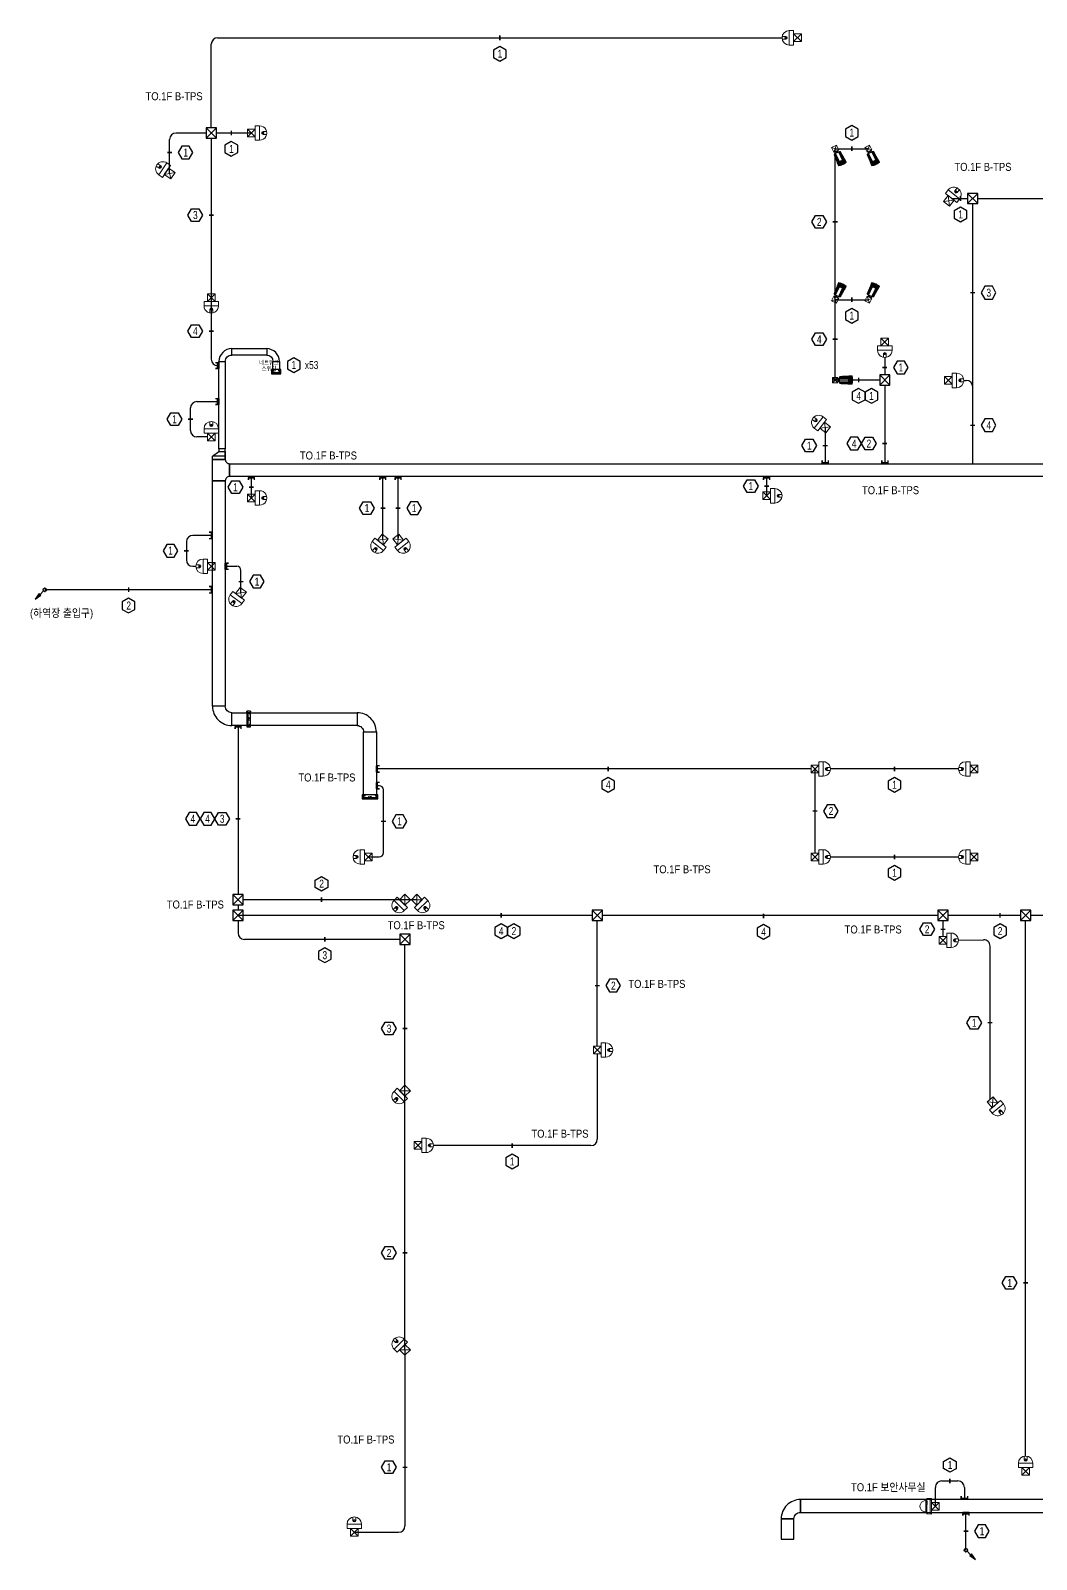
# Model space of a CAD drawing. Header units: millimetres. Extents: x 89860 to 502050, y -351975 to 882300.
# Drawn here: x 91790 to 138905, y -280336 to -208696 of the extents above; entities that cross this region are included whole.
import ezdxf
from ezdxf.enums import TextEntityAlignment as Align

# ---------------------------------------------------------------- set-up
doc = ezdxf.new("R2010")
doc.units = ezdxf.units.MM
doc.header["$LTSCALE"] = 150
doc.set_wipeout_variables(frame=1)
doc.linetypes.add('D1', pattern=[3, 1, -1, 1])
doc.layers.get('0').update_dxf_attribs({"lineweight": 0})
doc.layers.add('-----16 CCTV', color=3, linetype='Continuous', lineweight=0)
for name, color, linetype in [('-----17 CCTV Cable', 4, 'Continuous'), ('-----20 General Symbol', 3, 'Continuous'), ('-----27 Communication Cable Tray', 2, 'Continuous'), ('-----29 Indicator', 1, 'Continuous'), ('-----30 Text', 2, 'Continuous')]:
    doc.layers.add(name, color=color, linetype=linetype)
doc.styles.add('ELEC', font='')
doc.styles.get('ELEC').set_extended_font_data('Dotum')

# ---------------------------------------------------------------- blocks, each defined once
blk = doc.blocks.new('Dome Camera')
at = {"layer": '-----16 CCTV', "linetype": 'Continuous'}
for p, q in [((-180, 180), (180, -180)), ((180, 180), (-180, -180)), ((339, -180), (-339, -180)), ((-339, -180), (-339, -383)), ((-339, -383), (339, -383)), ((339, -383), (339, -180))]:
    blk.add_line(p, q, dxfattribs=at)
at = {"layer": '-----16 CCTV', "linetype": 'Continuous', "lineweight": 0}
for p, q in [((-339, -180), (339, -180)), ((-339, -383), (-339, -180)), ((-68, -553), (-68, -715)), ((68, -553), (68, -715)), ((339, -180), (339, -383))]:
    blk.add_line(p, q, dxfattribs=at)
at = {"layer": '-----16 CCTV', "linetype": 'Continuous'}
blk.add_lwpolyline([(180, 180), (-180, 180), (-180, -180), (180, -180)], close=True, dxfattribs=at)
blk.add_lwpolyline([(-68, -715), (-68, -553, -1), (68, -553), (68, -715)], format="xyb", dxfattribs=at)
at = {"layer": '-----16 CCTV', "linetype": 'Continuous', "lineweight": 0}
blk.add_circle((0, -553), 33.9, dxfattribs=at)
blk.add_circle((0, -553), 33.9, dxfattribs=at)
blk.add_arc((0, -383), 339, 180, 0, dxfattribs=at)
at = {"layer": '-----16 CCTV', "linetype": 'Continuous'}
blk.add_arc((0, -383), 339, 180, 0, dxfattribs=at)
blk = doc.blocks.new('O08')
blk.add_hatch(color=256).paths.add_polyline_path([(120, 51), (-120, 51), (-120, 0), (120, 0)])
blk.add_lwpolyline([(120, 127.5), (120, 0), (-120, 0), (-120, 127.5), (-120, 51), (120, 51)])
blk = doc.blocks.new('cctv')
at = {"color": 3}
for p, q in [((570, 149), (679, 149)), ((571, 116), (570, 148)), ((570, 139), (679, 139)), ((572, 115), (584, 115)), ((572, 115), (577, 111)), ((577, 149), (577, 148)), ((577, 148), (577, 145)), ((578, 111), (584, 111)), ((578, 111), (579, 110)), ((579, 149), (579, 148)), ((579, 148), (579, 145)), ((579, 110), (582, 108)), ((579, 110), (586, 110)), ((582, 108), (667, 108)), ((588, 119), (584, 115)), ((584, 115), (585, 113)), ((588, 119), (589, 114)), ((588, 119), (609, 119)), ((609, 119), (616, 115)), ((616, 115), (674, 115)), ((624, 111), (665, 111)), ((625, 110), (662, 110)), ((678, 119), (667, 108)), ((673, 114), (667, 108)), ((674, 115), (668, 112)), ((676, 119), (674, 114)), ((678, 119), (675, 116)), ((676, 119), (677, 119)), ((678, 119), (679, 148))]:
    blk.add_line(p, q, dxfattribs=at)
for centre, radius, start, end in [((570, 148), 0.5, 90, 183), ((572, 116), 1, 183, 237), ((572, 116), 1, 183, 270), ((577, 148), 0.1, 0, 40.5754), ((582, 146), 5.21, 194.5623, 215.7363), ((578, 145), 0.5, 180, 194.5623), ((578, 112), 0.5, 237, 248.5427), ((575, 146), 4.23, 323.5177, 345.9243), ((578, 143), 0.1, 215.7363, 323.5177), ((579, 148), 0.1, 131.7099, 180), ((578, 145), 0.5, 345.9243, 0), ((582, 108), 0.5, 225, 270), ((584, 112), 0.5, 270, 327.7156), ((584, 112), 1.45, 327.7156, 27.5572), ((625, 107), 39.7, 179.6035, 0.3965), ((586, 113), 2.92, 283.5383, 356.279), ((582, 114), 6.28, 351.1902, 0.1122), ((593, 96), 27.8, 42.4258, 53.3471), ((625, 128), 17.7, 227.7987, 269.9475), ((626, 124), 12.8, 224.1501, 261.8499), ((662, 120), 10, 270, 300.5966), ((665, 118), 7, 270, 297), ((667, 108), 0.5, 270, 315), ((673, 115), 0.5, 315, 327.1435), ((674, 115), 0.5, 269.9781, 327.1435), ((677, 119), 0.5, 270.0314, 357), ((677, 119), 0.5, 315, 357), ((679, 148), 0.5, 357, 90)]:
    blk.add_arc(centre, radius, start, end, dxfattribs=at)
blk.add_ellipse((600, 114), major_axis=(-3.19, 3.62), ratio=0.586672, start_param=5.886521, end_param=12.007448, dxfattribs=at)
blk = doc.blocks.new('DomeCamera(운영동)')
at = {"layer": '-----16 CCTV', "linetype": 'Continuous'}
for p, q in [((-180, 180), (180, -180)), ((180, 180), (-180, -180)), ((-180, 180), (180, -180)), ((180, 180), (-180, -180))]:
    blk.add_line(p, q, dxfattribs=at)
blk.add_lwpolyline([(180, 180), (-180, 180), (-180, -180), (180, -180)], close=True, dxfattribs=at)
blk.add_lwpolyline([(180, 180), (-180, 180), (-180, -180), (180, -180)], close=True, dxfattribs=at)
at = {"layer": '-----16 CCTV', "xscale": 6.692737491887292, "yscale": 6.692737491887292, "zscale": 6.692737491887292}
blk.add_blockref('cctv', (-4180, -1175), dxfattribs=at)
blk = doc.blocks.new('BOX(CCTV)')
blk.add_wipeout([(-200, 200), (-200, -200), (200, -200), (200, 200)])
at = {"layer": '-----20 General Symbol'}
for p, q in [((200, 200), (-200, -200)), ((-200, 200), (200, -200))]:
    blk.add_line(p, q, dxfattribs=at)
blk.add_lwpolyline([(-200, 200), (200, 200), (200, -200), (-200, -200)], close=True, dxfattribs=at)
blk = doc.blocks.new('Thermal Camera')
at = {"layer": '-----16 CCTV', "transparency": 33554687}
h = blk.add_hatch(dxfattribs=at)
h.set_pattern_fill('ANSI38', color=256, scale=4, angle=368)
h.set_pattern_definition([(53, (129637.524, 55285.349), (-10.142671, 7.6430508), []), (143, (129637.524, 55285.349), (-27.9283927, 5.1434306), [31.75, -19.05])])
h.paths.add_polyline_path([(871, -222), (881, -216), (904, -120), (908, -62), (910, -9), (910, 0), (910, 9), (908, 62), (904, 120), (881, 216), (871, 222), (715, 218), (682, 208), (266, 187), (252, 181, 0.095066), (218, 94, -0.002871), (687, 95, -0.395185), (713, 70), (713, 0), (713, -70, -0.394589), (687, -95, -0.002872), (218, -94, 0.095066), (252, -181), (266, -187), (682, -208), (715, -218)])
at = {"layer": '-----16 CCTV'}
for p, q in [((-138, 138), (-138, -138)), ((138, 138), (-138, 138)), ((-138, -138), (138, 138)), ((-138, 138), (138, -138)), ((138, 138), (138, -138)), ((216, 53), (218, 86)), ((216, 53), (232, 44)), ((232, 0), (232, 44)), ((266, 187), (252, 181)), ((682, 208), (266, 187)), ((680, 78), (687, 95)), ((682, 208), (715, 218)), ((695, 62), (713, 70)), ((709, 0), (709, 69)), ((713, 0), (713, 70)), ((715, 218), (871, 222)), ((881, 216), (871, 222)), ((881, 216), (904, 120)), ((904, 120), (908, 62)), ((908, 62), (910, 9)), ((910, 9), (910, 0)), ((-138, -138), (138, -138)), ((216, -53), (232, -44)), ((216, -53), (218, -86)), ((232, 0), (232, -44)), ((266, -187), (252, -181)), ((682, -208), (266, -187)), ((680, -78), (687, -95)), ((682, -208), (715, -218)), ((695, -62), (713, -70)), ((709, 0), (709, -69)), ((713, 0), (713, -70)), ((715, -218), (871, -222)), ((881, -216), (871, -222)), ((881, -216), (904, -120)), ((904, -120), (908, -62)), ((908, -62), (910, -9)), ((910, -9), (910, 0))]:
    blk.add_line(p, q, dxfattribs=at)
at = {"layer": '-----16 CCTV', "lineweight": 13}
for p, q in [((138, -111), (138, 111)), ((218, 94), (218, 86)), ((218, 86), (680, 78)), ((695, 62), (695, 0)), ((218, -86), (680, -78)), ((218, -94), (218, -86)), ((695, -62), (695, 0))]:
    blk.add_line(p, q, dxfattribs=at)
for points in [[(138, 111), (138, 111)], [(151, 59), (151, 59)], [(151, 59), (151, 59)], [(159, 67), (159, -66)], [(217, 75), (165, 72), (165, -72), (217, -75)], [(208, 0), (208, 17)], [(208, 0), (208, -17)], [(217, 26), (232, 27)], [(151, -58), (151, -58)], [(217, -26), (232, -27)]]:
    blk.add_lwpolyline(points, dxfattribs=at)
blk.add_lwpolyline([(151, -59), (151, 59), (151, -58)], close=True, dxfattribs=at)
blk.add_lwpolyline([(151, -51, -0.298179), (157, -57), (157, 58)], format="xyb", dxfattribs=at)
for centre, radius, start, end in [((-200, 0), 356, 9.4628, 18.10039), ((149, 59), 8.39, 286.66509, 351.98602), ((170, 60), 13.2, 112.14996, 191.03428), ((217, 17), 9.34, 92.10396, 179.99455), ((463, 48), 250, 147.67125, 169.39345), ((538, -40708), 40804, 89.79124, 90.44929), ((304, -70229), 70321, 89.68911, 90.06973), ((-169, -8), 324, 341.4623, 350.9745), ((173, -59), 15.9, 172.87498, 240.25512), ((217, -17), 9.34, 180.00545, 267.89604), ((304, 70229), 70321, 269.93027, 270.31089), ((463, -48), 250, 190.60655, 212.32875), ((538, 40708), 40804, 269.55071, 270.20876)]:
    blk.add_arc(centre, radius, start, end, dxfattribs=at)
at = {"layer": '-----16 CCTV'}
for centre, radius, start, end in [((678, 61), 17, 3.87128, 82.4335), ((685, 67), 24.1, 4.13471, 89.12052), ((687, 69), 26.3, 3.65655, 89.90932), ((678, -61), 17, 277.5665, 356.12872), ((685, -67), 24.1, 270.87948, 355.86529), ((687, -69), 26.3, 270.09068, 356.34345)]:
    blk.add_arc(centre, radius, start, end, dxfattribs=at)
blk = doc.blocks.new('O01')
blk.add_hatch(color=256).paths.add_polyline_path([(-149, -218), (-218, -149), (-368, -368)])
blk.add_line((-46, -46), (-184, -184))
blk.add_lwpolyline([(-368, -368), (-149, -218), (-218, -149), (-368, -368)])
blk.add_circle((0, 0), 65)
for p in [(-65, 0), (-65, 0), (0, 65), (0, 65), (65, 0), (65, 0), (0, -65), (0, -65)]:
    blk.add_point(p)

msp = doc.modelspace()

# ---------------------------------------------------------------- linework, layer by layer
at = {"layer": '-----16 CCTV', "color": 3, "const_width": 0.198}
msp.add_lwpolyline([(103615, -223994), (103615, -224795), (102292, -224795), (102292, -223994)], close=True, dxfattribs=at)
at = {"layer": '-----17 CCTV Cable'}
for p, q in [((100553, -209034), (126992, -209034)), ((100253, -213495), (100253, -209334)), ((98305, -215394), (98305, -213795)), ((100253, -213495), (98605, -213495)), ((100253, -213495), (100253, -224094)), ((102134, -213495), (100253, -213495)), ((129478, -225070), (129478, -214233)), ((129478, -214233), (131032, -214233)), ((134924, -216565), (145742, -216565)), ((135920, -225390), (135920, -216565)), ((129478, -221307), (131032, -221307)), ((131803, -224017), (131803, -228994)), ((100612, -224394, 0), (100553, -224394)), ((131803, -225070), (129354, -225070)), ((135506, -225090), (135620, -225090)), ((135920, -228993), (135920, -225390)), ((99280, -227435), (99280, -226380)), ((99580, -226080), (100612, -226080, 0)), ((100074, -227735), (99580, -227735)), ((129011, -227295), (129011, -228995)), ((102134, -230595), (102134, -229594)), ((108294, -232547), (108294, -229594)), ((109006, -232547), (109006, -229594)), ((126270, -230495), (126270, -229594)), ((99092, -232650), (99090, -233497)), ((100314, -232351, 0), (99392, -232350)), ((99390, -233797), (99531, -233797)), ((100912, -233798), (101444, -233798)), ((101644, -235038), (101644, -233998)), ((100312, -234895, 0), (92454, -234895)), ((101510, -241261, 0), (101510, -250980)), ((128351, -243295), (107978, -243295, 0)), ((128531, -243294), (128532, -247240)), ((135254, -243295), (129254, -243295)), ((108120, -244080, 0), (107978, -244080, 0)), ((108320, -247220), (108320, -244280)), ((107617, -247420), (108120, -247420)), ((129254, -247420), (135254, -247420)), ((109326, -249422), (101510, -249422)), ((109881, -249422), (109326, -249422)), ((118336, -254445), (118336, -250150)), ((134530, -251144), (134530, -250150)), ((138400, -264445, 0), (138400, -250150)), ((109326, -251280), (101810, -251280)), ((109326, -254445), (109326, -251280)), ((135252, -251313), (136432, -251295)), ((136737, -258777), (136737, -251595)), ((109326, -258372), (109326, -254445)), ((118336, -256285, 0), (118336, -254445, 0)), ((118335, -256645, 0), (118335, -260644)), ((109326, -264445), (109326, -258372)), ((118035, -260944), (110656, -260944)), ((109326, -270518), (109326, -264445)), ((138400, -275493), (138400, -264445, 0)), ((109326, -270518), (109326, -278765)), ((134174, -277845), (134175, -276960)), ((134475, -276660), (135232, -276661)), ((135531, -276962), (135531, -277531)), ((135604, -279895), (135604, -278131)), ((106954, -279065), (109026, -279065))]:
    msp.add_line(p, q, dxfattribs=at)
for centre, radius, start, end in [((100553, -209334, 0), 300, 90, 180), ((98605, -213795, 0), 300, 90, 180), ((100553, -224094), 300, 180, 270), ((135620, -225390, 0), 300, 0, 90), ((99580, -226380, 0), 300, 90, 180), ((99580, -227435), 300, 180, 270), ((99392, -232650, 0), 300, 89.91902, 179.91902), ((99390, -233497), 300, 179.91902, 269.91902), ((101444, -233998, 0), 200, 0, 90), ((108120, -244280, 0), 200, 0, 90), ((108120, -247220), 200, 270, 0), ((101810, -250980, 0), 300, 180, 270), ((136437, -251595, 0), 300, 0, 90.88969), ((118035, -260644, 0), 300, 270, 0), ((134475, -276960), 300, 89.9182, 179.9182), ((135231, -276961, 0), 300, 359.9182, 89.9182), ((109026, -278765), 300, 270, 0)]:
    msp.add_arc(centre, radius, start, end, dxfattribs=at)
at = {"layer": '-----27 Communication Cable Tray', "elevation": 0}
for points in [[(100912, -224200), (100912, -224200, -0.414214), (101212, -223900), (101212, -223900), (101212, -223600, 0.414214), (100612, -224200)], [(102852, -223900), (102852, -223900, -0.406098), (103144, -224200), (103144, -224200), (103444, -224200, 0.410217), (102852, -223600)], [(100912, -229792), (100312, -229792), (100312, -229792), (100312, -228792), (100912, -228792, 0.414214), (101112, -228992), (101112, -229592), (101112, -229592, 0.414214)], [(101212, -240661), (101212, -240661, -0.414214), (100912, -240361), (100912, -240361), (100312, -240361, 0.414214), (101212, -241261)], [(107086, -241261), (107086, -241261, -0.414214), (107386, -241561), (107386, -241561), (107986, -241561, 0.414214), (107086, -240661)], [(127550, -278431), (127550, -278431, -0.414214), (127850, -278131), (127850, -278131), (127850, -277531, 0.414214), (126950, -278431)]]:
    msp.add_lwpolyline(points, format="xyb", close=True, dxfattribs=at)
for points in [[(100912, -224200), (100912, -228292), (100612, -228292), (100612, -224200)], [(101212, -223600), (102852, -223600), (102852, -223900), (101212, -223900)], [(103144, -224733), (103144, -224200), (103444, -224200), (103444, -224733)], [(167396, -229593), (101112, -229594), (101112, -228994), (167396, -228993)], [(100912, -229792), (100912, -240361), (100312, -240361), (100312, -229792)], [(107086, -241261), (101212, -241261), (101212, -240661), (107086, -240661)], [(107386, -244695), (107386, -241561), (107986, -241561), (107986, -244695)], [(148300, -277531), (127850, -277531), (127850, -278131), (148300, -278131)], [(127550, -279383), (127550, -278431), (126950, -278431), (126950, -279383)]]:
    msp.add_lwpolyline(points, close=True, dxfattribs=at)
at = {"layer": '-----27 Communication Cable Tray', "color": 1, "elevation": 0}
msp.add_lwpolyline([(103069, -224583), (103069, -224783), (103519, -224783), (103519, -224583), (103069, -224583)], dxfattribs=at)
at = {"layer": '-----27 Communication Cable Tray', "color": 1, "linetype": 'D1', "elevation": 0}
for points in [[(103069, -224583), (103519, -224783)], [(103519, -224583), (103069, -224783)]]:
    msp.add_lwpolyline(points, dxfattribs=at)
at = {"layer": '-----27 Communication Cable Tray', "elevation": 0}
for points in [[(103119, -224733), (103119, -224783), (103469, -224783), (103469, -224733), (103119, -224733)], [(103194, -224633), (103144, -224633), (103144, -224733), (103444, -224733), (103444, -224633), (103394, -224633)], [(100912, -228792), (100912, -228292), (100612, -228292), (100612, -228412), (100912, -228412), (100912, -228645), (100312, -228645), (100612, -228412), (100912, -228412), (100912, -228792), (100312, -228792), (100312, -228645)], [(127550, -278431), (126950, -278431)]]:
    msp.add_lwpolyline(points, dxfattribs=at)
at = {"layer": '-----27 Communication Cable Tray', "color": 1}
for points in [[(102097, -240593), (101917, -240593), (101917, -241328), (102097, -241328), (102097, -240593)], [(107319, -244515), (107319, -244695), (108054, -244695), (108054, -244515), (107319, -244515)]]:
    msp.add_lwpolyline(points, dxfattribs=at)
at = {"layer": '-----27 Communication Cable Tray', "color": 1, "linetype": 'D1'}
for points in [[(102097, -240593), (101917, -241328)], [(102097, -241328), (101917, -240593)], [(107319, -244515), (108054, -244695)], [(108054, -244515), (107319, -244695)]]:
    msp.add_lwpolyline(points, dxfattribs=at)
at = {"layer": '-----27 Communication Cable Tray'}
for points in [[(101962, -240638), (101917, -240638), (101917, -241283), (101962, -241283), (101962, -240638)], [(102052, -240706), (102052, -240661), (101962, -240661), (101962, -241261), (102052, -241261), (102052, -241216)], [(107364, -244650), (107364, -244695), (108009, -244695), (108009, -244650), (107364, -244650)], [(107431, -244560), (107386, -244560), (107386, -244650), (107986, -244650), (107986, -244560), (107941, -244560)]]:
    msp.add_lwpolyline(points, dxfattribs=at)
at = {"layer": '-----29 Indicator'}
for points in [[(113772, -208923, 74.1, 74.1, 0), (113772, -209146, 0, 0, 0), (113772, -209440, 0, 0, 0)], [(101193, -213384, 74.1, 74.1, 0), (101193, -213606, 0, 0, 0), (101193, -213901, 0, 0, 0)], [(98193, -214410, 74.1, 74.1, 0), (98416, -214410, 0, 0, 0), (98710, -214410, 0, 0, 0)], [(100364, -217340, 74.1, 74.1, 0), (100142, -217340, 0, 0, 0), (99847, -217340, 0, 0, 0)], [(129590, -217660, 74.1, 74.1, 0), (129367, -217660, 0, 0, 0), (129073, -217660, 0, 0, 0)], [(100364, -222780, 74.1, 74.1, 0), (100142, -222780, 0, 0, 0), (99847, -222780, 0, 0, 0)], [(129590, -223160, 74.1, 74.1, 0), (129367, -223160, 0, 0, 0), (129073, -223160, 0, 0, 0)], [(99391, -226908, 74.1, 74.1, 0), (99169, -226908, 0, 0, 0), (98875, -226908, 0, 0, 0)], [(129122, -228145, 74.1, 74.1, 0), (128900, -228145, 0, 0, 0), (128606, -228145, 0, 0, 0)], [(131914, -228050, 74.1, 74.1, 0), (131692, -228050, 0, 0, 0), (131398, -228050, 0, 0, 0)], [(99202, -233073, 74.1, 74.1, 0), (98980, -233073, 0, 0, 0), (98686, -233073, 0, 0, 0)], [(101532, -234518, 74.1, 74.1, 0), (101755, -234518, 0, 0, 0), (102049, -234518, 0, 0, 0)], [(132254, -243184, 74.1, 74.1, 0), (132254, -243406, 0, 0, 0), (132254, -243700, 0, 0, 0)], [(108209, -245750, 74.1, 74.1, 0), (108431, -245750, 0, 0, 0), (108725, -245750, 0, 0, 0)], [(128420, -245267, 74.1, 74.1, 0), (128643, -245267, 0, 0, 0), (128937, -245267, 0, 0, 0)], [(132254, -247309, 74.1, 74.1, 0), (132254, -247532, 0, 0, 0), (132254, -247826, 0, 0, 0)], [(126120, -250069, 74.1, 74.1, 0), (126120, -250291, 0, 0, 0), (126120, -250585, 0, 0, 0)], [(105568, -251169, 74.1, 74.1, 0), (105568, -251391, 0, 0, 0), (105568, -251685, 0, 0, 0)], [(134641, -250810, 74.1, 74.1, 0), (134419, -250810, 0, 0, 0), (134125, -250810, 0, 0, 0)], [(109437, -255460, 74.1, 74.1, 0), (109215, -255460, 0, 0, 0), (108921, -255460, 0, 0, 0)], [(114345, -260833, 74.1, 74.1, 0), (114345, -261056, 0, 0, 0), (114345, -261350, 0, 0, 0)], [(109438, -265975, 74.1, 74.1, 0), (109215, -265975, 0, 0, 0), (108921, -265975, 0, 0, 0)], [(109438, -276020, 74.1, 74.1, 0), (109215, -276020, 0, 0, 0), (108921, -276020, 0, 0, 0)], [(134853, -276772, 74.1, 74.1, 0), (134854, -276549, 0, 0, 0), (134854, -276255, 0, 0, 0)]]:
    msp.add_lwpolyline(points, format="xyseb", dxfattribs=at)
for points in [[(114070, -209955), (114070, -209611), (113772, -209440), (113475, -209611), (113475, -209955), (113772, -210127), (114070, -209955)], [(99225, -214113), (98882, -214113), (98710, -214410), (98882, -214707), (99225, -214707), (99397, -214410), (99225, -214113)], [(101491, -214416), (101491, -214072), (101193, -213901), (100896, -214072), (100896, -214416), (101193, -214587), (101491, -214416)], [(99332, -217043), (99676, -217043), (99847, -217340), (99676, -217637), (99332, -217637), (99161, -217340), (99332, -217043)], [(128558, -217363), (128901, -217363), (129073, -217660), (128901, -217957), (128558, -217957), (128386, -217660), (128558, -217363)], [(99332, -222483), (99676, -222483), (99847, -222780), (99676, -223077), (99332, -223077), (99161, -222780), (99332, -222483)], [(128558, -222863), (128901, -222863), (129073, -223160), (128901, -223457), (128558, -223457), (128386, -223160), (128558, -222863)], [(104417, -224542), (104417, -224198), (104120, -224027), (103823, -224198), (103823, -224542), (104120, -224713), (104417, -224542)], [(98359, -226610), (98703, -226610), (98875, -226908), (98703, -227205), (98359, -227205), (98188, -226908), (98359, -226610)], [(130539, -227753), (130196, -227753), (130024, -228050), (130196, -228347), (130539, -228347), (130711, -228050), (130539, -227753)], [(130882, -227753), (131226, -227753), (131398, -228050), (131226, -228347), (130882, -228347), (130711, -228050), (130882, -227753)], [(128090, -227848), (128434, -227848), (128606, -228145), (128434, -228442), (128090, -228442), (127919, -228145), (128090, -227848)], [(98170, -233369), (98513, -233370), (98686, -233073), (98514, -232775), (98171, -232774), (97999, -233072), (98170, -233369)], [(102564, -234220), (102221, -234220), (102049, -234518), (102221, -234815), (102564, -234815), (102736, -234518), (102564, -234220)], [(132551, -244216), (132551, -243872), (132254, -243700), (131956, -243872), (131956, -244216), (132254, -244387), (132551, -244216)], [(129452, -244970), (129109, -244970), (128937, -245267), (129109, -245565), (129452, -245565), (129624, -245267), (129452, -244970)], [(109241, -245452), (108897, -245452), (108725, -245750), (108897, -246047), (109241, -246047), (109412, -245750), (109241, -245452)], [(132551, -248341), (132551, -247998), (132254, -247826), (131956, -247998), (131956, -248341), (132254, -248513), (132551, -248341)], [(126417, -251101), (126417, -250757), (126120, -250585), (125823, -250757), (125823, -251101), (126120, -251272), (126417, -251101)], [(105866, -252201), (105866, -251857), (105568, -251685), (105271, -251857), (105271, -252201), (105568, -252372), (105866, -252201), (105866, -252201)], [(108406, -255163), (108749, -255163), (108921, -255460), (108749, -255757), (108406, -255757), (108234, -255460), (108406, -255163)], [(114643, -261865), (114643, -261521), (114345, -261350), (114048, -261521), (114048, -261865), (114345, -262037), (114643, -261865)], [(108406, -265678), (108749, -265678), (108921, -265975), (108749, -266272), (108406, -266272), (108234, -265975), (108406, -265678)], [(108406, -275723), (108749, -275723), (108921, -276020), (108749, -276317), (108406, -276317), (108234, -276020), (108406, -275723)], [(135152, -275741), (135152, -276084), (134854, -276255), (134557, -276083), (134557, -275740), (134855, -275568), (135152, -275741)]]:
    msp.add_lwpolyline(points, close=True, dxfattribs=at)
at = {"layer": '-----29 Indicator', "elevation": 0}
for points in [[(129958, -213312), (129958, -213655), (130255, -213827), (130553, -213655), (130553, -213312), (130255, -213140), (129958, -213312)], [(136841, -220680), (136497, -220680), (136325, -220977), (136497, -221275), (136841, -221275), (137012, -220977), (136841, -220680)], [(130553, -222228), (130553, -221885), (130255, -221713), (129958, -221885), (129958, -222228), (130255, -222400), (130553, -222228)], [(130876, -225991), (130876, -225647), (130578, -225475), (130281, -225647), (130281, -225991), (130578, -226162), (130876, -225991), (130876, -225991)], [(136841, -226894), (136497, -226894), (136325, -227192), (136497, -227489), (136841, -227489), (137012, -227192), (136841, -226894)], [(101213, -229797), (101556, -229797), (101728, -230094), (101556, -230392), (101213, -230392), (101041, -230094), (101213, -229797)], [(125349, -229747), (125693, -229747), (125865, -230044), (125693, -230342), (125349, -230342), (125178, -230044), (125349, -229747)], [(107373, -230773), (107717, -230773), (107889, -231071), (107717, -231368), (107373, -231368), (107202, -231071), (107373, -230773)], [(109927, -230773), (109583, -230773), (109411, -231071), (109583, -231368), (109927, -231368), (110098, -231071), (109927, -230773)], [(96680, -235816), (96680, -235472), (96383, -235300), (96085, -235472), (96085, -235816), (96383, -235987), (96680, -235816)], [(119143, -244216), (119143, -243872), (118846, -243700), (118548, -243872), (118548, -244216), (118846, -244387), (119143, -244216)], [(99559, -245333), (99216, -245333), (99044, -245630), (99216, -245927), (99559, -245927), (99731, -245630), (99559, -245333)], [(100246, -245333), (99903, -245333), (99731, -245630), (99903, -245927), (100246, -245927), (100418, -245630), (100246, -245333)], [(100589, -245333), (100933, -245333), (101105, -245630), (100933, -245927), (100589, -245927), (100418, -245630), (100589, -245333)], [(105716, -248502), (105716, -248845), (105418, -249017), (105121, -248845), (105121, -248502), (105418, -248330), (105716, -248502)], [(114128, -251071), (114128, -250727), (113831, -250555), (113534, -250727), (113534, -251071), (113831, -251242), (114128, -251071)], [(114723, -251071), (114723, -250727), (114426, -250555), (114128, -250727), (114128, -251071), (114426, -251242), (114723, -251071), (114723, -251071)], [(137498, -251071), (137498, -250727), (137200, -250555), (136903, -250727), (136903, -251071), (137200, -251242), (137498, -251071)], [(119256, -253153), (118913, -253153), (118741, -253450), (118913, -253747), (119256, -253747), (119428, -253450), (119256, -253153)], [(135816, -254888), (136160, -254888), (136331, -255186), (136160, -255483), (135816, -255483), (135645, -255186), (135816, -254888)], [(137479, -267084), (137823, -267084), (137995, -267381), (137823, -267679), (137479, -267679), (137308, -267381), (137479, -267084)], [(136524, -278716), (136181, -278716), (136009, -279013), (136181, -279311), (136524, -279311), (136696, -279013), (136524, -278716)]]:
    msp.add_lwpolyline(points, close=True, dxfattribs=at)
for points in [[(130255, -214344, 74.1, 74.1, 0), (130255, -214121, 0, 0, 0), (130255, -213827, 0, 0, 0)], [(130255, -221196, 74.1, 74.1, 0), (130255, -221419, 0, 0, 0), (130255, -221713, 0, 0, 0)], [(135809, -220977, 74.1, 74.1, 0), (136031, -220977, 0, 0, 0), (136325, -220977, 0, 0, 0)], [(130578, -224959, 74.1, 74.1, 0), (130578, -225181, 0, 0, 0), (130578, -225475, 0, 0, 0)], [(135809, -227192, 74.1, 74.1, 0), (136031, -227192, 0, 0, 0), (136325, -227192, 0, 0, 0)], [(102245, -230094, 74.1, 74.1, 0), (102022, -230094, 0, 0, 0), (101728, -230094, 0, 0, 0)], [(126381, -230044, 74.1, 74.1, 0), (126159, -230044, 0, 0, 0), (125865, -230044, 0, 0, 0)], [(108405, -231071, 74.1, 74.1, 0), (108183, -231071, 0, 0, 0), (107889, -231071, 0, 0, 0)], [(108895, -231071, 74.1, 74.1, 0), (109117, -231071, 0, 0, 0), (109411, -231071, 0, 0, 0)], [(96383, -234784, 74.1, 74.1, 0), (96383, -235006, 0, 0, 0), (96383, -235300, 0, 0, 0)], [(118846, -243184, 74.1, 74.1, 0), (118846, -243406, 0, 0, 0), (118846, -243700, 0, 0, 0)], [(101621, -245630, 74.1, 74.1, 0), (101399, -245630, 0, 0, 0), (101105, -245630, 0, 0, 0)], [(105418, -249533, 74.1, 74.1, 0), (105418, -249311, 0, 0, 0), (105418, -249017, 0, 0, 0)], [(113831, -250039, 74.1, 74.1, 0), (113831, -250261, 0, 0, 0), (113831, -250555, 0, 0, 0)], [(137200, -250039, 74.1, 74.1, 0), (137200, -250261, 0, 0, 0), (137200, -250555, 0, 0, 0)], [(118224, -253450, 74.1, 74.1, 0), (118447, -253450, 0, 0, 0), (118741, -253450, 0, 0, 0)], [(136848, -255186, 74.1, 74.1, 0), (136626, -255186, 0, 0, 0), (136331, -255186, 0, 0, 0)], [(138511, -267381, 74.1, 74.1, 0), (138289, -267381, 0, 0, 0), (137995, -267381, 0, 0, 0)], [(135492, -279013, 74.1, 74.1, 0), (135715, -279013, 0, 0, 0), (136009, -279013, 0, 0, 0)]]:
    msp.add_lwpolyline(points, format="xyseb", dxfattribs=at)

# ---------------------------------------------------------------- block references
at = {"layer": '-----16 CCTV'}
for p, rotation in [((127714, -209035), 269.9595080638851), ((102134, -213495), 89.95950806388505), ((98305, -215394), 235.8450351181425), ((100254, -221213), 359.9595080638851), ((131804, -223295), 359.9595080638851), ((102134, -230595), 89.95950806388505), ((109006, -232547), 37.61664106910835), ((100254, -233798), 269.9595080638851), ((128531, -243294), 89.95950806388511), ((107617, -247420), 269.9595080638851), ((128531, -247420), 89.95950806388511), ((109326, -249422), 314.9595080638851), ((134530, -251324), 89.95950806388511), ((118336, -256465, 0), 89.95950806388511), ((109326, -258372), 314.9595080638851), ((136852, -258915), 39.81403183459773), ((109934, -260933), 89.95950806388511), ((109326, -270518), 224.959508063885)]:
    msp.add_blockref('Dome Camera', p, dxfattribs=dict(at, rotation=rotation))
at = {"layer": '-----16 CCTV', "color": 3}
for p, xscale, yscale, zscale, rotation in [((129478, -214233), -0.9023765432099208, 0.9023765432099208, 0.9023765432099208, 115.5878247100447), ((131032, -214233), -0.9023765432099208, 0.9023765432099208, 0.9023765432099208, 115.5878247100447), ((129478, -221307), 0.9023765432099209, 0.9023765432099209, 0.9023765432099209, 64.41217528995534), ((131032, -221307), 0.9023765432099209, 0.9023765432099209, 0.9023765432099209, 64.41217528995534), ((129478, -225070), -0.9023765432099208, 0.9023765432099208, 0.9023765432099208, 180)]:
    msp.add_blockref('Thermal Camera', p, dxfattribs=dict(at, xscale=xscale, yscale=yscale, zscale=zscale, rotation=rotation))
at = {"layer": '-----16 CCTV', "xscale": -1}
for p, rotation in [((134784, -225090), 90), ((100254, -227735), 180.0404919361149), ((129011, -227295), 232.3833589308917), ((126270, -230495), 90), ((108294, -232547), 322.3833589308917), ((101644, -235038), 322.3833589308917), ((135976, -243294), 270.0404919361149), ((135976, -247420), 270.0404919361149), ((109881, -249422), 45.04049193611499), ((138401, -276215), 180.0404919361149), ((106954, -279065), 180.0404919361149)]:
    msp.add_blockref('Dome Camera', p, dxfattribs=dict(at, rotation=rotation))
at = {"layer": '-----16 CCTV', "color": 3, "rotation": 269.9595080638851}
msp.add_blockref('DomeCamera(운영동)', (134174, -277845), dxfattribs=at)
at = {"layer": '-----17 CCTV Cable', "yscale": 1.199999999953434, "zscale": 1.199999999953434}
for p, xscale, rotation in [((100612, -224394, 0), 1.199999999953434, 90), ((100612, -226080, 0), 1.199999999953434, 90), ((102134, -229594), -1.199999999953434, 180), ((108294, -229594), -1.199999999953434, 180), ((109006, -229594), -1.199999999953434, 180), ((126270, -229594), -1.199999999953434, 180), ((100314, -232351, 0), -1.199999999953434, 89.91901612778378), ((100912, -233798), 1.199999999953434, 270), ((100314, -234895, 0), -1.199999999953434, 89.91901612778378), ((101510, -241261, 0), -1.199999999953434, 180), ((107978, -243295, 0), -1.199999999953434, 270), ((107978, -244080, 0), -1.199999999953434, 270), ((135530, -277531), 1.199999999953434, 359.918198125935), ((135604, -278131), -1.199999999953434, 180)]:
    msp.add_blockref('O08', p, dxfattribs=dict(at, xscale=xscale, rotation=rotation))
at = {"layer": '-----17 CCTV Cable', "xscale": 1.199999999953434, "yscale": 1.199999999953434, "zscale": 1.199999999953434}
for p in [(129011, -228995), (131803, -228994)]:
    msp.add_blockref('O08', p, dxfattribs=at)
at = {"layer": '-----20 General Symbol', "xscale": 1.199999999953434, "yscale": 1.199999999953434, "zscale": 1.199999999953434}
msp.add_blockref('O01', (92454, -234895), dxfattribs=at)
at = {"layer": '-----20 General Symbol', "xscale": 1.199999999953434, "yscale": 1.199999999953434, "zscale": 1.199999999953434, "rotation": 89.99999999999999}
msp.add_blockref('O01', (135604, -279895), dxfattribs=at)

# ---------------------------------------------------------------- texts
at = {"layer": '-----16 CCTV', "color": 3, "style": 'ELEC', "width": 0.9}
for s, p in [('네트워크', (102954, -224254)), ('스위치', (102954, -224534))]:
    msp.add_text(s, height=197.6, dxfattribs=at).set_placement(p, align=Align.MIDDLE_CENTER)
at = {"layer": '-----30 Text', "transparency": 33554687, "style": 'ELEC', "width": 0.8}
for s, p in [('1', (113776, -209777)), ('1', (130259, -213478)), ('1', (101197, -214238)), ('1', (99057, -214410)), ('3', (99508, -217340)), ('2', (128733, -217660)), ('3', (136673, -220977, 0)), ('1', (130259, -222050)), ('4', (99508, -222780)), ('4', (128733, -223160)), ('1', (104124, -224364)), ('x53', (104954, -224370)), ('1', (132556, -224480)), ('4', (130582, -225813)), ('1', (98535, -226908)), ('4', (136673, -227192, 0)), ('1', (128266, -228145)), ('4', (130371, -228050)), ('2', (131058, -228050)), ('1', (101389, -230094, 0)), ('1', (125525, -230044, 0)), ('1', (107549, -231071, 0)), ('1', (109759, -231071, 0)), ('1', (102397, -234518)), ('2', (96387, -235638, 0)), ('4', (118850, -244038, 0)), ('1', (132258, -244038)), ('4', (99391, -245630, 0)), ('4', (100078, -245630, 0)), ('3', (100765, -245630, 0)), ('1', (109073, -245750)), ('2', (129284, -245267)), ('2', (105422, -248669)), ('1', (132258, -248163)), ('4', (113835, -250893)), ('2', (114430, -250893)), ('4', (126124, -250923)), ('2', (133785, -250810)), ('2', (137204, -250893)), ('3', (105572, -252023)), ('2', (119089, -253450)), ('1', (135992, -255186)), ('3', (108581, -255460)), ('1', (114349, -261687)), ('2', (108581, -265975)), ('1', (137655, -267381)), ('1', (108581, -276020)), ('1', (136356, -279013))]:
    msp.add_text(s, height=375, dxfattribs=at).set_placement(p, align=Align.MIDDLE_CENTER)
at = {"layer": '-----30 Text', "style": 'ELEC', "width": 0.9}
for s, p in [('TO.1F B-TPS', (98512, -211772, 0)), ('TO.1F B-TPS', (136402, -215082, 0)), ('TO.1F B-TPS', (105742, -228606, 0)), ('TO.1F B-TPS', (132072, -230232, 0)), ('(하역장 출입구)', (93242, -236015, 0)), ('TO.1F B-TPS', (105672, -243695, 0)), ('TO.1F B-TPS', (122308, -247997, 0)), ('TO.1F B-TPS', (99508, -249647, 0)), ('TO.1F B-TPS', (131258, -250817, 0)), ('TO.1F B-TPS', (121128, -253367, 0)), ('TO.1F B-TPS', (116588, -260387, 0)), ('TO.1F B-TPS', (107498, -274717, 0)), ('TO.1F 보안사무실', (131968, -276943, 0))]:
    msp.add_text(s, height=375, dxfattribs=at).set_placement(p, align=Align.MIDDLE)
at = {"layer": '-----30 Text', "transparency": 33554687, "style": 'ELEC', "width": 0.8}
for rotation, p in [(359.91902, (98346, -233061)), (359.9182, (134859, -275907))]:
    msp.add_text('1', height=375, rotation=rotation, dxfattribs=at).set_placement(p, align=Align.MIDDLE_CENTER)

# ---------------------------------------------------------------- next in the draw order: block references
at = {"layer": '-----20 General Symbol', "lineweight": 0, "extrusion": (0, 0, -1), "xscale": 1.2, "yscale": 1.2, "zscale": -1.2}
for p in [(-100253, -213495), (-135920, -216565), (-131803, -225070), (-101510, -250150), (-109326, -251280)]:
    msp.add_blockref('BOX(CCTV)', p, dxfattribs=at)

# ---------------------------------------------------------------- next in the draw order: linework, layer by layer
at = {"layer": '-----17 CCTV Cable'}
msp.add_line((101510, -250150), (146210, -250150), dxfattribs=at)
at = {"layer": '-----29 Indicator'}
for points in [[(135647, -217486), (135647, -217142), (135350, -216970), (135053, -217142), (135053, -217486), (135350, -217657), (135647, -217486)], [(132724, -224183), (132380, -224183), (132208, -224480), (132380, -224777), (132724, -224777), (132895, -224480), (132724, -224183)]]:
    msp.add_lwpolyline(points, close=True, dxfattribs=at)
for points in [[(135350, -216454, 74.1, 74.1, 0), (135350, -216676, 0, 0, 0), (135350, -216970, 0, 0, 0)], [(131692, -224480, 74.1, 74.1, 0), (131914, -224480, 0, 0, 0), (132208, -224480, 0, 0, 0)]]:
    msp.add_lwpolyline(points, format="xyseb", dxfattribs=at)
at = {"layer": '-----29 Indicator', "elevation": 0}
msp.add_lwpolyline([(131471, -225991), (131471, -225647), (131173, -225475), (130876, -225647), (130876, -225991), (131173, -226162), (131471, -225991)], close=True, dxfattribs=at)

# ---------------------------------------------------------------- next in the draw order: block references
at = {"layer": '-----16 CCTV', "xscale": -1, "rotation": 141.7841584299209}
msp.add_blockref('Dome Camera', (134800, -216676), dxfattribs=at)
at = {"layer": '-----20 General Symbol', "lineweight": 0, "extrusion": (0, 0, -1), "xscale": 1.2, "yscale": 1.2, "zscale": -1.2}
msp.add_blockref('BOX(CCTV)', (-101510, -249422), dxfattribs=at)

# ---------------------------------------------------------------- next in the draw order: texts
at = {"layer": '-----30 Text', "transparency": 33554687, "style": 'ELEC', "width": 0.8}
for p in [(135354, -217308), (131177, -225813)]:
    msp.add_text('1', height=375, dxfattribs=at).set_placement(p, align=Align.MIDDLE_CENTER)
at = {"layer": '-----30 Text', "style": 'ELEC', "width": 0.9}
msp.add_text('TO.1F B-TPS', height=375, dxfattribs=at).set_placement((109852, -250617, 0), align=Align.MIDDLE)

# ---------------------------------------------------------------- next in the draw order: block references
at = {"layer": '-----20 General Symbol', "lineweight": 0, "extrusion": (0, 0, -1), "xscale": 1.2, "yscale": 1.2, "zscale": -1.2}
for p in [(-118336, -250150), (-134530, -250150), (-138400, -250150)]:
    msp.add_blockref('BOX(CCTV)', p, dxfattribs=at)

# ---------------------------------------------------------------- next in the draw order: linework, layer by layer
at = {"layer": '-----29 Indicator'}
msp.add_lwpolyline([(133610, -250513), (133953, -250513), (134125, -250810), (133953, -251107), (133610, -251107), (133438, -250810), (133610, -250513)], close=True, dxfattribs=at)

doc.saveas('drawing.dxf')
